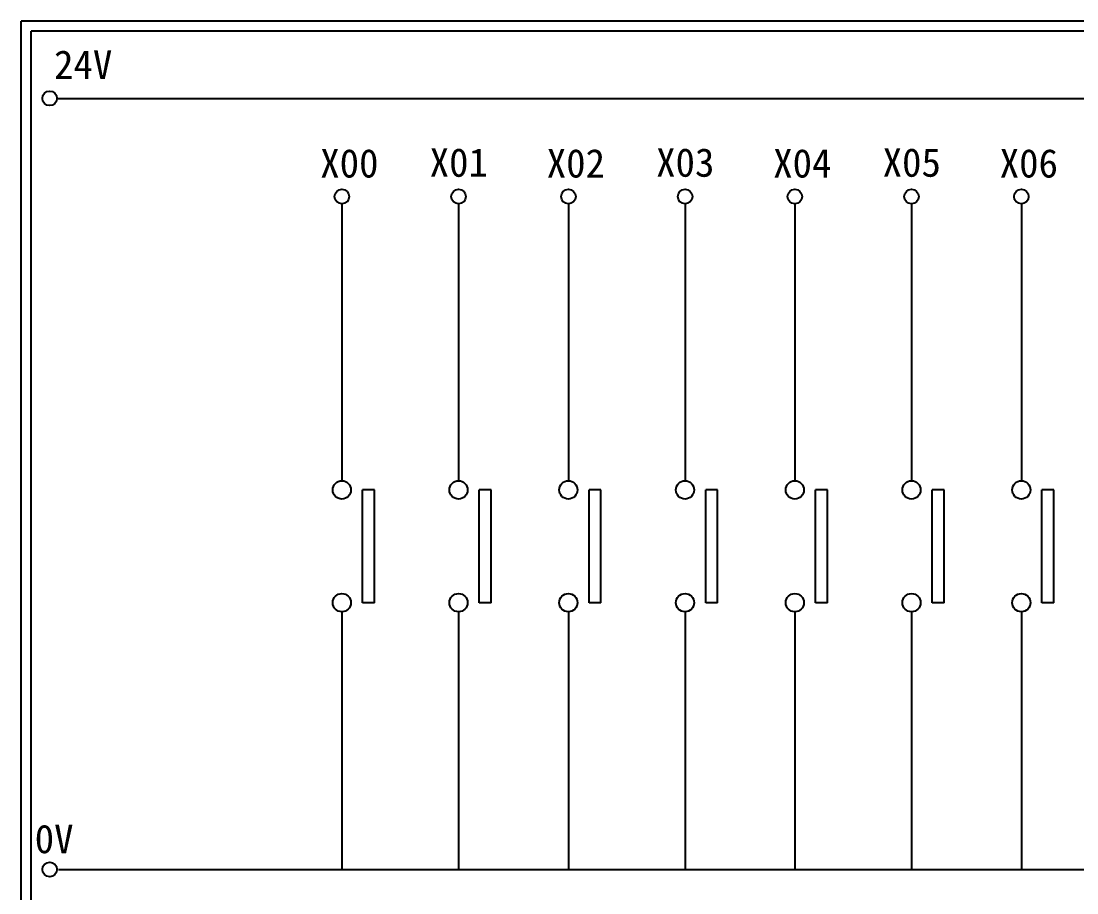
# Model space of a CAD drawing. Extents: x 275 to 562, y 265 to 469.
# Drawn here: x 274.9 to 408, y 358.9 to 468.9 of the extents above; entities that cross this region are included whole.
import ezdxf

# ---------------------------------------------------------------- set-up
doc = ezdxf.new("R2010")
doc.units = 0
doc.layers.get('0').update_dxf_attribs({"linetype": 'CONTINUOUS'})
doc.layers.add('圖框層', color=7, linetype='CONTINUOUS')
doc.layers.add('標尺寸層', color=3, linetype='CONTINUOUS')
doc.styles.add('STSL', font='kaiu.ttf')

msp = doc.modelspace()

# ---------------------------------------------------------------- linework, layer by layer
for p, q in [((319.45, 409.78), (317.95, 409.78)), ((334.16, 409.78), (332.66, 409.78)), ((348, 409.78), (346.5, 409.78)), ((362.72, 409.78), (361.21, 409.78)), ((376.56, 409.78), (375.06, 409.78)), ((391.27, 409.78), (389.77, 409.78)), ((405.12, 409.78), (403.61, 409.78)), ((319.45, 395.55), (317.95, 395.55)), ((334.16, 395.55), (332.66, 395.55)), ((348, 395.55), (346.5, 395.55)), ((362.72, 395.55), (361.21, 395.55)), ((376.56, 395.55), (375.06, 395.55)), ((391.27, 395.55), (389.77, 395.55)), ((405.12, 395.55), (403.61, 395.55))]:
    msp.add_line(p, q)
at = {"layer": '圖框層', "color": 7}
for p, q in [((561.9, 468.91), (274.9, 468.91)), ((274.9, 264.95), (274.9, 468.91)), ((560.65, 467.66), (276.15, 467.66)), ((276.15, 266.2), (276.15, 467.66))]:
    msp.add_line(p, q, dxfattribs=at)
at = {"layer": '標尺寸層', "color": 7}
for p, q in [((279.42, 459.17), (557.02, 459.17)), ((315.34, 445.86), (315.34, 410.93)), ((330.05, 445.86), (330.05, 410.93)), ((343.9, 445.86), (343.9, 410.93)), ((358.61, 445.86), (358.61, 410.93)), ((372.45, 445.86), (372.45, 410.93)), ((387.16, 445.86), (387.16, 410.93)), ((401.01, 445.86), (401.01, 410.93)), ((317.95, 395.55), (317.95, 409.78)), ((319.45, 395.55), (319.45, 409.78)), ((332.66, 395.55), (332.66, 409.78)), ((334.16, 395.55), (334.16, 409.78)), ((346.5, 395.55), (346.5, 409.78)), ((348, 395.55), (348, 409.78)), ((361.21, 395.55), (361.21, 409.78)), ((362.72, 395.55), (362.72, 409.78)), ((375.06, 395.55), (375.06, 409.78)), ((376.56, 395.55), (376.56, 409.78)), ((389.77, 395.55), (389.77, 409.78)), ((391.27, 395.55), (391.27, 409.78)), ((403.61, 395.55), (403.61, 409.78)), ((405.12, 395.55), (405.12, 409.78)), ((315.34, 394.41), (315.34, 361.9)), ((315.34, 394.4), (315.34, 361.9)), ((330.05, 394.41), (330.05, 361.9)), ((330.05, 394.4), (330.05, 361.9)), ((343.9, 394.41), (343.9, 361.9)), ((343.9, 394.4), (343.9, 361.9)), ((358.61, 394.41), (358.61, 361.9)), ((358.61, 394.4), (358.61, 361.9)), ((372.45, 394.41), (372.45, 361.9)), ((372.45, 394.4), (372.45, 361.9)), ((387.16, 394.41), (387.16, 361.9)), ((387.16, 394.4), (387.16, 361.9)), ((401.01, 394.41), (401.01, 361.9)), ((401.01, 394.4), (401.01, 361.9)), ((279.63, 361.9), (557.5, 361.9))]:
    msp.add_line(p, q, dxfattribs=at)
for centre, radius in [((278.5, 459.17), 0.92), ((315.34, 446.78), 0.92), ((315.34, 446.78), 0.92), ((330.05, 446.78), 0.92), ((343.9, 446.78), 0.92), ((343.9, 446.78), 0.92), ((358.61, 446.78), 0.92), ((372.45, 446.78), 0.92), ((372.45, 446.78), 0.92), ((387.16, 446.78), 0.92), ((401.01, 446.78), 0.92), ((401.01, 446.78), 0.92), ((315.34, 409.78), 1.15), ((330.05, 409.78), 1.15), ((343.9, 409.78), 1.15), ((358.61, 409.78), 1.15), ((372.45, 409.78), 1.15), ((387.16, 409.78), 1.15), ((401.01, 409.78), 1.15), ((315.34, 395.55), 1.15), ((330.05, 395.55), 1.15), ((343.9, 395.55), 1.15), ((358.61, 395.55), 1.15), ((372.45, 395.55), 1.15), ((387.16, 395.55), 1.15), ((401.01, 395.55), 1.15), ((278.5, 361.9), 0.92)]:
    msp.add_circle(centre, radius, dxfattribs=at)

# ---------------------------------------------------------------- texts
at = {"layer": '圖框層', "color": 4, "style": 'STSL'}
for s, p in [('24V', (279.05, 461.63)), ('X00', (312.61, 449.18)), ('X01', (326.41, 449.28)), ('X02', (341.17, 449.18)), ('X03', (354.96, 449.28)), ('X04', (369.72, 449.18)), ('X05', (383.52, 449.28)), ('X06', (398.28, 449.18)), ('0V', (276.61, 363.95))]:
    msp.add_text(s, height=3.6, dxfattribs=at).set_placement(p)

doc.saveas('drawing.dxf')
